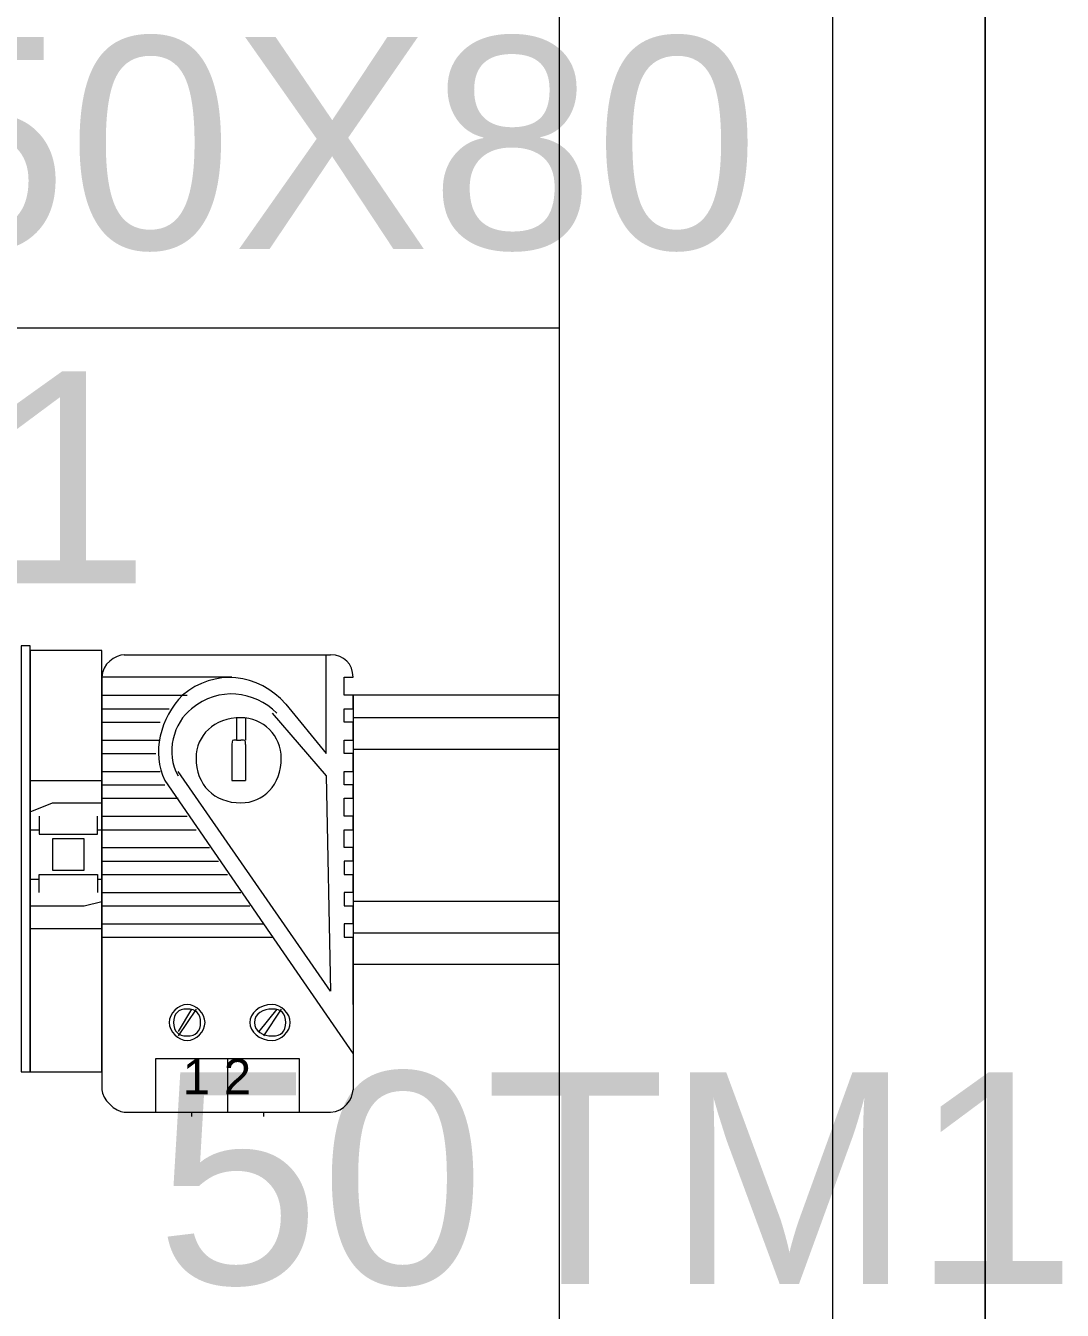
# Model space of a CAD drawing. Header units: millimetres. Extents: x 1004 to 59588, y 686 to 38112.
# Drawn here: x 17961.3 to 18097.3, y 12332.8 to 12501.4 of the extents above; entities that cross this region are included whole.
import ezdxf

# ---------------------------------------------------------------- set-up
doc = ezdxf.new("R2010")
doc.units = ezdxf.units.MM
doc.layers.add('PDF4_Geometry', color=7, linetype='Continuous')
doc.layers.add('PDF4_Text', color=7, linetype='Continuous')
doc.styles.add('PDF Arial', font='arial.ttf')

msp = doc.modelspace()

# ---------------------------------------------------------------- linework, layer by layer
at = {"layer": 'PDF4_Geometry', "lineweight": 0}
for points in [[(17243.05, 11239.42), (18087.16, 11239.42), (18087.16, 11339.42), (18087.16, 13234.71), (17243.05, 13234.71), (17243.05, 11339.42), (17243.05, 13234.71), (18087.16, 13234.71), (18087.16, 11339.42), (17243.05, 11339.42), (18087.16, 11339.42), (17243.05, 11339.42), (17243.05, 11239.42), (17243.05, 11339.42)], [(17974.22, 12418.83), (18001.28, 12418.83)], [(17995.4, 12412.36), (18000.69, 12405.89), (18000.69, 12418.83)], [(18001.28, 12418.83), (18001.28, 12418.83)], [(17988.34, 12415.89), (17971.28, 12415.89), (17971.28, 12361.77)], [(18004.22, 12392.95), (18004.22, 12391.77), (18004.22, 12393.54), (18003.05, 12393.54), (18003.05, 12395.89), (18004.22, 12395.89), (18004.22, 12397.65), (18003.05, 12397.65), (18003.05, 12400.01), (18004.22, 12400.01), (18004.22, 12401.77), (18003.05, 12401.77), (18003.05, 12403.54), (18004.22, 12403.54), (18004.22, 12405.89), (18003.05, 12405.89), (18003.05, 12407.65), (18004.22, 12407.65), (18004.22, 12410.01), (18003.05, 12410.01), (18003.05, 12411.77), (18004.22, 12411.77), (18004.22, 12413.54), (18003.05, 12413.54), (18003.05, 12415.89), (18004.22, 12415.89)], [(18004.22, 12415.89), (18004.22, 12415.89)], [(17971.28, 12413.54), (17982.46, 12413.54)], [(17971.28, 12411.77), (17980.11, 12411.77)], [(17993.63, 12411.18), (18000.69, 12402.95), (18001.28, 12374.71), (17981.28, 12403.54)], [(17988.93, 12410.59), (17988.93, 12407.65), (17989.52, 12407.65)], [(17990.11, 12410.59), (17990.11, 12407.65)], [(17971.28, 12410.01), (17978.93, 12410.01)], [(17971.28, 12407.65), (17978.93, 12407.65)], [(17988.34, 12407.07), (17988.34, 12402.36)], [(17989.52, 12407.65), (17989.52, 12407.65)], [(17990.11, 12407.07), (17990.11, 12402.36)], [(17971.28, 12405.89), (17978.34, 12405.89)], [(17971.28, 12403.54), (17978.93, 12403.54)], [(17961.87, 12402.36), (17971.28, 12402.36)], [(17971.28, 12401.77), (17979.52, 12401.77)], [(17979.52, 12402.36), (17992.46, 12383.54), (18004.22, 12366.48)], [(17988.93, 12402.36), (17989.52, 12402.36)], [(17961.87, 12398.24), (17964.81, 12399.42), (17971.28, 12399.42)], [(17971.28, 12400.01), (17981.28, 12400.01)], [(17963.05, 12397.65), (17963.05, 12395.3), (17970.69, 12395.3), (17970.69, 12397.65)], [(17971.28, 12397.65), (17982.46, 12397.65)], [(17961.87, 12395.89), (17963.05, 12395.89)], [(17970.69, 12395.89), (17971.28, 12395.89), (17983.63, 12395.89)], [(17971.28, 12393.54), (17985.4, 12393.54)], [(17971.28, 12391.77), (17986.58, 12391.77)], [(18004.22, 12391.77), (18003.05, 12391.77), (18003.05, 12390.01), (18004.22, 12390.01)], [(17963.05, 12387.65), (17963.05, 12390.01), (17970.69, 12390.01), (17970.69, 12387.65)], [(17971.28, 12390.01), (17987.75, 12390.01)], [(17961.87, 12389.42), (17963.05, 12389.42)], [(17970.69, 12389.42), (17971.28, 12389.42)], [(17971.28, 12387.65), (17989.52, 12387.65)], [(18004.22, 12387.65), (18003.05, 12387.65), (18003.05, 12385.89), (18004.22, 12385.89)], [(17961.87, 12385.89), (17968.93, 12385.89), (17971.28, 12386.48)], [(17971.28, 12385.89), (17990.69, 12385.89)], [(17971.28, 12383.54), (17992.46, 12383.54)], [(18004.22, 12383.54), (18003.05, 12383.54), (18003.05, 12381.77), (18004.22, 12381.77)], [(17961.87, 12382.95), (17971.28, 12382.95)], [(17971.28, 12381.77), (17993.63, 12381.77)], [(18004.22, 12372.95), (18004.22, 12381.77), (18004.22, 12361.77)], [(17983.05, 12372.36), (17981.28, 12369.42)], [(17983.63, 12372.36), (17981.28, 12368.83)], [(17994.22, 12372.36), (17991.87, 12369.42)], [(17994.81, 12372.36), (17992.46, 12368.83)], [(17978.34, 12358.83), (17978.34, 12365.89), (17997.16, 12365.89), (17997.16, 12358.83)], [(17987.75, 12365.89), (17987.75, 12358.83)], [(17974.22, 12358.83), (18001.28, 12358.83)], [(17983.05, 12358.83), (17983.05, 12358.24)], [(17992.46, 12358.83), (17992.46, 12358.24)]]:
    msp.add_lwpolyline(points, dxfattribs=at)
for points in [[(17263.05, 11359.42), (18067.16, 11359.42), (18067.16, 13215.3), (17263.05, 13215.3)], [(18031.28, 13182.95), (18031.28, 11387.07), (17293.05, 11387.07), (17293.05, 13182.95)], [(17960.69, 12364.12), (17961.87, 12364.12), (17961.87, 12420.01), (17960.69, 12420.01)], [(17961.87, 12364.12), (17971.28, 12364.12), (17971.28, 12419.42), (17961.87, 12419.42)], [(17964.81, 12390.59), (17968.93, 12390.59), (17968.93, 12394.71), (17964.81, 12394.71)], [(18004.22, 12387.65), (18004.22, 12390.01)], [(18004.22, 12383.54), (18004.22, 12385.89)]]:
    msp.add_lwpolyline(points, close=True, dxfattribs=at)
at = {"layer": 'PDF4_Geometry', "lineweight": 18}
msp.add_lwpolyline([(17712.46, 12461.77), (18031.28, 12461.77)], dxfattribs=at)
for points in [[(18004.22, 12378.24), (18031.28, 12378.24), (18031.28, 12413.54), (18004.22, 12413.54)], [(18004.22, 12406.48), (18031.28, 12406.48), (18031.28, 12410.59), (18004.22, 12410.59)], [(18004.22, 12382.36), (18031.28, 12382.36), (18031.28, 12386.48), (18004.22, 12386.48)]]:
    msp.add_lwpolyline(points, close=True, dxfattribs=at)
at = {"layer": 'PDF4_Geometry', "lineweight": 0}
msp.add_arc((17989.54, 12405.32), 5.27, 359.7603, 90.2397, dxfattribs=at)
for points in [[(17974.22, 12418.83), (17973.05, 12418.83), (17971.28, 12417.65), (17971.28, 12415.89)], [(18004.22, 12415.89), (18004.22, 12417.65), (18003.05, 12418.83), (18001.28, 12418.83)], [(17995.4, 12412.36), (17991.87, 12416.48), (17985.99, 12417.07), (17981.87, 12413.54)], [(17994.22, 12411.18), (17991.28, 12414.12), (17986.58, 12414.71), (17983.05, 12411.77)], [(17981.87, 12413.54), (17978.93, 12410.59), (17977.75, 12405.89), (17979.52, 12402.36)], [(17983.05, 12411.77), (17980.69, 12410.01), (17979.52, 12405.89), (17981.28, 12402.95)], [(17989.52, 12410.59), (17985.99, 12410.59), (17983.63, 12408.24), (17983.63, 12405.3)], [(17988.93, 12407.65), (17988.34, 12407.65), (17988.34, 12407.65), (17988.34, 12407.07)], [(17990.11, 12407.07), (17990.11, 12407.65), (17990.11, 12407.65), (17989.52, 12407.65)], [(17983.63, 12405.3), (17983.63, 12401.77), (17985.99, 12399.42), (17989.52, 12399.42)], [(17989.52, 12399.42), (17992.46, 12399.42), (17994.81, 12401.77), (17994.81, 12405.3)], [(17988.34, 12402.36), (17988.34, 12402.36), (17988.34, 12402.36), (17988.93, 12402.36)], [(17989.52, 12402.36), (17990.11, 12402.36), (17990.11, 12402.36), (17990.11, 12402.36)], [(17982.46, 12372.95), (17981.28, 12372.95), (17980.11, 12371.77), (17980.11, 12370.59)], [(17982.46, 12372.36), (17981.28, 12372.36), (17980.69, 12371.77), (17980.69, 12370.59)], [(17984.81, 12370.59), (17984.81, 12371.77), (17983.63, 12372.95), (17982.46, 12372.95)], [(17984.22, 12370.59), (17984.22, 12371.77), (17983.63, 12372.36), (17982.46, 12372.36)], [(17993.63, 12372.95), (17991.87, 12372.95), (17990.69, 12371.77), (17990.69, 12370.59)], [(17993.63, 12372.36), (17992.46, 12372.36), (17991.28, 12371.77), (17991.28, 12370.59)], [(17995.99, 12370.59), (17995.99, 12371.77), (17994.81, 12372.95), (17993.63, 12372.95)], [(17995.4, 12370.59), (17995.4, 12371.77), (17994.81, 12372.36), (17993.63, 12372.36)], [(17980.11, 12370.59), (17980.11, 12369.42), (17981.28, 12368.24), (17982.46, 12368.24)], [(17980.69, 12370.59), (17980.69, 12369.42), (17981.28, 12368.83), (17982.46, 12368.83)], [(17982.46, 12368.24), (17983.63, 12368.24), (17984.81, 12369.42), (17984.81, 12370.59)], [(17982.46, 12368.83), (17983.63, 12368.83), (17984.22, 12369.42), (17984.22, 12370.59)], [(17990.69, 12370.59), (17990.69, 12369.42), (17991.87, 12368.24), (17993.63, 12368.24)], [(17991.28, 12370.59), (17991.28, 12369.42), (17992.46, 12368.83), (17993.63, 12368.83)], [(17993.63, 12368.24), (17994.81, 12368.24), (17995.99, 12369.42), (17995.99, 12370.59)], [(17993.63, 12368.83), (17994.81, 12368.83), (17995.4, 12369.42), (17995.4, 12370.59)], [(17971.28, 12361.77), (17971.28, 12360.59), (17973.05, 12358.83), (17974.22, 12358.83)], [(18001.28, 12358.83), (18003.05, 12358.83), (18004.22, 12360.59), (18004.22, 12361.77)]]:
    msp.add_open_spline(points, degree=3, dxfattribs=at)

# ---------------------------------------------------------------- texts
at = {"layer": 'PDF4_Text', "attachment_point": 7, "style": 'PDF Arial'}
for s, insert, char_height in [('CANALETA 50X80', (17729.52, 12471.72), 27.7907), ('X1', (17930.11, 12428.24), 27.791), ('1 2', (17981.87, 12361.18), 4.632), ('50TM1', (17978.34, 12335.89), 27.791)]:
    msp.add_mtext(s, dxfattribs=dict(at, insert=insert, char_height=char_height))

doc.saveas('drawing.dxf')
